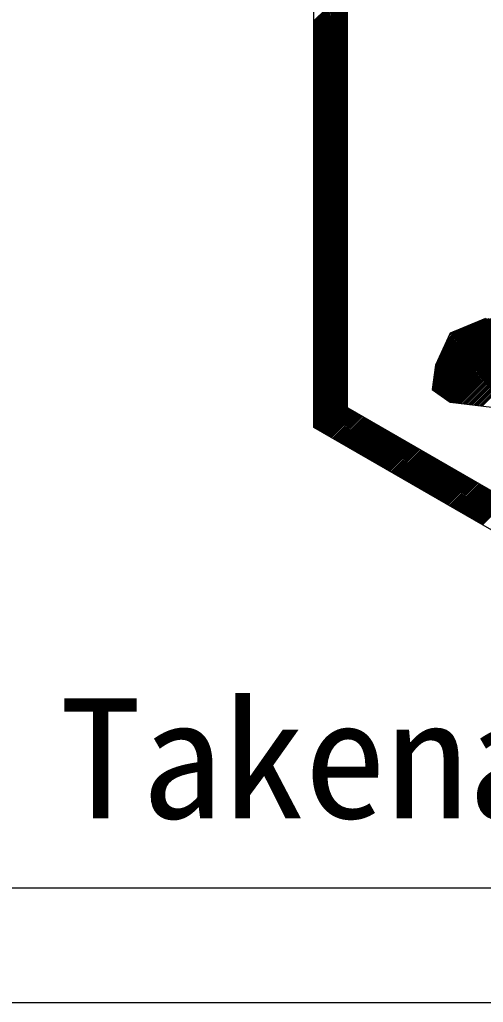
# Model space of a CAD drawing. Units: millimetres at full size. Extents: x -22551 to 92397, y -19340 to 14894.
# Drawn here: x 76727 to 77067, y -19340 to -18619 of the extents above; entities that cross this region are included whole.
import ezdxf
from ezdxf.enums import TextEntityAlignment as Align

# ---------------------------------------------------------------- set-up
doc = ezdxf.new("R2010")
doc.units = ezdxf.units.MM
doc.header["$LTSCALE"] = 70
doc.layers.add('8-0_9-1', color=7, linetype='Continuous', lineweight=15)
doc.styles.add('ＭＳ ゴシック', font='')
doc.styles.get('ＭＳ ゴシック').set_extended_font_data('MS Gothic')

msp = doc.modelspace()

# ---------------------------------------------------------------- linework, layer by layer
at = {"layer": '8-0_9-1'}
for p, q in [((76967.67, -18918.33), (76967.67, -18513.56)), ((76942.97, -18619.91), (76967.67, -18595.22)), ((76942.97, -18621.08), (76967.67, -18596.38)), ((76942.97, -18622.24), (76967.67, -18597.55)), ((76942.97, -18623.41), (76967.67, -18598.71)), ((76942.97, -18624.57), (76967.67, -18599.87)), ((76942.97, -18625.73), (76967.67, -18601.04)), ((76942.97, -18626.9), (76967.67, -18602.2)), ((76942.97, -18628.06), (76967.67, -18603.37)), ((76942.97, -18629.23), (76967.67, -18604.53)), ((76942.97, -18630.39), (76967.67, -18605.7)), ((76942.97, -18631.56), (76967.67, -18606.86)), ((76942.97, -18632.72), (76967.67, -18608.02)), ((76942.97, -18633.88), (76967.67, -18609.19)), ((76942.97, -18635.05), (76967.67, -18610.35)), ((76942.97, -18636.21), (76967.67, -18611.52)), ((76942.97, -18637.38), (76967.67, -18612.68)), ((76942.97, -18638.54), (76967.67, -18613.84)), ((76942.97, -18639.71), (76967.67, -18615.01)), ((76942.97, -18640.87), (76967.67, -18616.17)), ((76942.97, -18642.03), (76967.67, -18617.34)), ((76942.97, -18643.2), (76967.67, -18618.5)), ((76942.97, -18644.36), (76967.67, -18619.67)), ((76942.97, -18645.53), (76967.67, -18620.83)), ((76942.97, -18646.69), (76967.67, -18621.99)), ((76942.97, -18647.85), (76967.67, -18623.16)), ((76942.97, -18649.02), (76967.67, -18624.32)), ((76942.97, -18650.18), (76967.67, -18625.49)), ((76942.97, -18651.35), (76967.67, -18626.65)), ((76942.97, -18652.51), (76967.67, -18627.82)), ((76942.97, -18653.68), (76967.67, -18628.98)), ((76942.97, -18654.84), (76967.67, -18630.14)), ((76942.97, -18656), (76967.67, -18631.31)), ((76942.97, -18657.17), (76967.67, -18632.47)), ((76942.97, -18658.33), (76967.67, -18633.64)), ((76942.97, -18659.5), (76967.67, -18634.8)), ((76942.97, -18660.66), (76967.67, -18635.96)), ((76942.97, -18661.82), (76967.67, -18637.13)), ((76942.97, -18662.99), (76967.67, -18638.29)), ((76942.97, -18664.15), (76967.67, -18639.46)), ((76942.97, -18665.32), (76967.67, -18640.62)), ((76942.97, -18666.48), (76967.67, -18641.79)), ((76942.97, -18667.65), (76967.67, -18642.95)), ((76942.97, -18668.81), (76967.67, -18644.11)), ((76942.97, -18669.97), (76967.67, -18645.28)), ((76942.97, -18671.14), (76967.67, -18646.44)), ((76942.97, -18672.3), (76967.67, -18647.61)), ((76942.97, -18673.47), (76967.67, -18648.77)), ((76942.97, -18674.63), (76967.67, -18649.93)), ((76942.97, -18675.79), (76967.67, -18651.1)), ((76942.97, -18676.96), (76967.67, -18652.26)), ((76942.97, -18678.12), (76967.67, -18653.43)), ((76942.97, -18679.29), (76967.67, -18654.59)), ((76942.97, -18680.45), (76967.67, -18655.76)), ((76942.97, -18681.62), (76967.67, -18656.92)), ((76942.97, -18682.78), (76967.67, -18658.08)), ((76942.97, -18683.94), (76967.67, -18659.25)), ((76942.97, -18685.11), (76967.67, -18660.41)), ((76942.97, -18686.27), (76967.67, -18661.58)), ((76942.97, -18687.44), (76967.67, -18662.74)), ((76942.97, -18688.6), (76967.67, -18663.9)), ((76942.97, -18689.76), (76967.67, -18665.07)), ((76942.97, -18690.93), (76967.67, -18666.23)), ((76942.97, -18692.09), (76967.67, -18667.4)), ((76942.97, -18693.26), (76967.67, -18668.56)), ((76942.97, -18694.42), (76967.67, -18669.73)), ((76942.97, -18695.59), (76967.67, -18670.89)), ((76942.97, -18696.75), (76967.67, -18672.05)), ((76942.97, -18697.91), (76967.67, -18673.22)), ((76942.97, -18699.08), (76967.67, -18674.38)), ((76942.97, -18700.24), (76967.67, -18675.55)), ((76942.97, -18701.41), (76967.67, -18676.71)), ((76942.97, -18702.57), (76967.67, -18677.87)), ((76942.97, -18703.74), (76967.67, -18679.04)), ((76942.97, -18704.9), (76967.67, -18680.2)), ((76942.97, -18706.06), (76967.67, -18681.37)), ((76942.97, -18707.23), (76967.67, -18682.53)), ((76942.97, -18708.39), (76967.67, -18683.7)), ((76942.97, -18709.56), (76967.67, -18684.86)), ((76942.97, -18710.72), (76967.67, -18686.02)), ((76942.97, -18711.88), (76967.67, -18687.19)), ((76942.97, -18713.05), (76967.67, -18688.35)), ((76942.97, -18714.21), (76967.67, -18689.52)), ((76942.97, -18715.38), (76967.67, -18690.68)), ((76942.97, -18716.54), (76967.67, -18691.85)), ((76942.97, -18717.71), (76967.67, -18693.01)), ((76942.97, -18718.87), (76967.67, -18694.17)), ((76942.97, -18720.03), (76967.67, -18695.34)), ((76942.97, -18721.2), (76967.67, -18696.5)), ((76942.97, -18722.36), (76967.67, -18697.67)), ((76942.97, -18723.53), (76967.67, -18698.83)), ((76942.97, -18724.69), (76967.67, -18699.99)), ((76942.97, -18725.85), (76967.67, -18701.16)), ((76942.97, -18727.02), (76967.67, -18702.32)), ((76942.97, -18728.18), (76967.67, -18703.49)), ((76942.97, -18729.35), (76967.67, -18704.65)), ((76942.97, -18730.51), (76967.67, -18705.81)), ((76942.97, -18731.68), (76967.67, -18706.98)), ((76942.97, -18732.84), (76967.67, -18708.14)), ((76942.97, -18734), (76967.67, -18709.31)), ((76942.97, -18735.17), (76967.67, -18710.47)), ((76942.97, -18736.33), (76967.67, -18711.64)), ((76942.97, -18737.5), (76967.67, -18712.8)), ((76942.97, -18738.66), (76967.67, -18713.96)), ((76942.97, -18739.82), (76967.67, -18715.13)), ((76942.97, -18740.99), (76967.67, -18716.29)), ((76942.97, -18742.15), (76967.67, -18717.46)), ((76942.97, -18743.32), (76967.67, -18718.62)), ((76942.97, -18744.48), (76967.67, -18719.79)), ((76942.97, -18745.65), (76967.67, -18720.95)), ((76942.97, -18746.81), (76967.67, -18722.11)), ((76942.97, -18747.97), (76967.67, -18723.28)), ((76942.97, -18749.14), (76967.67, -18724.44)), ((76942.97, -18750.3), (76967.67, -18725.61)), ((76942.97, -18751.47), (76967.67, -18726.77)), ((76942.97, -18752.63), (76967.67, -18727.93)), ((76942.97, -18753.79), (76967.67, -18729.1)), ((76942.97, -18754.96), (76967.67, -18730.26)), ((76942.97, -18756.12), (76967.67, -18731.43)), ((76942.97, -18757.29), (76967.67, -18732.59)), ((76942.97, -18758.45), (76967.67, -18733.76)), ((76942.97, -18759.62), (76967.67, -18734.92)), ((76942.97, -18760.78), (76967.67, -18736.08)), ((76942.97, -18761.94), (76967.67, -18737.25)), ((76942.97, -18763.11), (76967.67, -18738.41)), ((76942.97, -18764.27), (76967.67, -18739.58)), ((76942.97, -18765.44), (76967.67, -18740.74)), ((76942.97, -18766.6), (76967.67, -18741.9)), ((76942.97, -18767.77), (76967.67, -18743.07)), ((76942.97, -18768.93), (76967.67, -18744.23)), ((76942.97, -18770.09), (76967.67, -18745.4)), ((76942.97, -18771.26), (76967.67, -18746.56)), ((76942.97, -18772.42), (76967.67, -18747.73)), ((76942.97, -18773.59), (76967.67, -18748.89)), ((76942.97, -18774.75), (76967.67, -18750.05)), ((76942.97, -18775.91), (76967.67, -18751.22)), ((76942.97, -18777.08), (76967.67, -18752.38)), ((76942.97, -18778.24), (76967.67, -18753.55)), ((76942.97, -18779.41), (76967.67, -18754.71)), ((76942.97, -18780.57), (76967.67, -18755.88)), ((76942.97, -18781.73), (76967.67, -18757.04)), ((76942.97, -18782.9), (76967.67, -18758.2)), ((76942.97, -18784.06), (76967.67, -18759.37)), ((76942.97, -18785.23), (76967.67, -18760.53)), ((76942.97, -18786.39), (76967.67, -18761.7)), ((76942.97, -18787.56), (76967.67, -18762.86)), ((76942.97, -18788.72), (76967.67, -18764.02)), ((76942.97, -18789.88), (76967.67, -18765.19)), ((76942.97, -18791.05), (76967.67, -18766.35)), ((76942.97, -18792.21), (76967.67, -18767.52)), ((76942.97, -18793.38), (76967.67, -18768.68)), ((76942.97, -18794.54), (76967.67, -18769.84)), ((76942.97, -18795.71), (76967.67, -18771.01)), ((76942.97, -18796.87), (76967.67, -18772.17)), ((76942.97, -18798.03), (76967.67, -18773.34)), ((76942.97, -18799.2), (76967.67, -18774.5)), ((76942.97, -18800.36), (76967.67, -18775.67)), ((76942.97, -18801.53), (76967.67, -18776.83)), ((76942.97, -18802.69), (76967.67, -18777.99)), ((76942.97, -18803.85), (76967.67, -18779.16)), ((76942.97, -18805.02), (76967.67, -18780.32)), ((76942.97, -18806.18), (76967.67, -18781.49)), ((76942.97, -18807.35), (76967.67, -18782.65)), ((76942.97, -18808.51), (76967.67, -18783.82)), ((76942.97, -18809.68), (76967.67, -18784.98)), ((76942.97, -18810.84), (76967.67, -18786.14)), ((76942.97, -18812), (76967.67, -18787.31)), ((76942.97, -18813.17), (76967.67, -18788.47)), ((76942.97, -18814.33), (76967.67, -18789.64)), ((76942.97, -18815.5), (76967.67, -18790.8)), ((76942.97, -18816.66), (76967.67, -18791.96)), ((76942.97, -18817.82), (76967.67, -18793.13)), ((76942.97, -18818.99), (76967.67, -18794.29)), ((76942.97, -18820.15), (76967.67, -18795.46)), ((76942.97, -18821.32), (76967.67, -18796.62)), ((76942.97, -18822.48), (76967.67, -18797.79)), ((76942.97, -18823.65), (76967.67, -18798.95)), ((76942.97, -18824.81), (76967.67, -18800.11)), ((76942.97, -18825.97), (76967.67, -18801.28)), ((76942.97, -18827.14), (76967.67, -18802.44)), ((76942.97, -18828.3), (76967.67, -18803.61)), ((76942.97, -18829.47), (76967.67, -18804.77)), ((76942.97, -18830.63), (76967.67, -18805.94)), ((76942.97, -18831.8), (76967.67, -18807.1)), ((76942.97, -18832.96), (76967.67, -18808.26)), ((76942.97, -18834.12), (76967.67, -18809.43)), ((76942.97, -18835.29), (76967.67, -18810.59)), ((76942.97, -18836.45), (76967.67, -18811.76)), ((76942.97, -18837.62), (76967.67, -18812.92)), ((76942.97, -18838.78), (76967.67, -18814.08)), ((76942.97, -18839.94), (76967.67, -18815.25)), ((76942.97, -18841.11), (76967.67, -18816.41)), ((76942.97, -18842.27), (76967.67, -18817.58)), ((76942.97, -18843.44), (76967.67, -18818.74)), ((76942.97, -18844.6), (76967.67, -18819.9)), ((76942.97, -18845.76), (76967.67, -18821.07)), ((76942.97, -18846.93), (76967.67, -18822.23)), ((76942.97, -18848.09), (76967.67, -18823.4)), ((76942.97, -18849.26), (76967.67, -18824.56)), ((76942.97, -18850.42), (76967.67, -18825.73)), ((76942.97, -18851.59), (76967.67, -18826.89)), ((76942.97, -18852.75), (76967.67, -18828.05)), ((76942.97, -18853.91), (76967.67, -18829.22)), ((76942.97, -18855.08), (76967.67, -18830.38)), ((76942.97, -18856.24), (76967.67, -18831.55)), ((76942.97, -18857.41), (76967.67, -18832.71)), ((76942.97, -18858.57), (76967.67, -18833.88)), ((76942.97, -18859.74), (76967.67, -18835.04)), ((76942.97, -18860.9), (76967.67, -18836.2)), ((76942.97, -18862.06), (76967.67, -18837.37)), ((77030.52, -18890.93), (77083.49, -18837.97)), ((77031.19, -18891.42), (77084.69, -18837.93)), ((77031.87, -18891.91), (77085.89, -18837.89)), ((77032.54, -18892.4), (77087.1, -18837.85)), ((77033.22, -18892.89), (77088.3, -18837.81)), ((77033.89, -18893.38), (77089.5, -18837.77)), ((77034.56, -18893.87), (77090.7, -18837.73)), ((77035.24, -18894.37), (77091.91, -18837.69)), ((77035.91, -18894.86), (77093.11, -18837.66)), ((77036.59, -18895.35), (77094.31, -18837.62)), ((77037.26, -18895.84), (77095.52, -18837.58)), ((77037.93, -18896.33), (77096.72, -18837.54)), ((77038.61, -18896.82), (77097.92, -18837.5)), ((77039.28, -18897.31), (77099.13, -18837.46)), ((77039.96, -18897.8), (77100.33, -18837.42)), ((77040.63, -18898.29), (77101.53, -18837.38)), ((77041.3, -18898.78), (77102.73, -18837.35)), ((77041.98, -18899.27), (77103.94, -18837.31)), ((77042.65, -18899.76), (77105.14, -18837.27)), ((77043.57, -18900), (77106.42, -18837.16)), ((77044.61, -18900.12), (77107.73, -18837.01)), ((77045.66, -18900.24), (77109.05, -18836.86)), ((77046.7, -18900.37), (77110.36, -18836.71)), ((77047.74, -18900.49), (77111.67, -18836.55)), ((77048.79, -18900.61), (77112.99, -18836.4)), ((77049.83, -18900.73), (77114.3, -18836.25)), ((77050.87, -18900.85), (77115.62, -18836.1)), ((77051.92, -18900.97), (77116.93, -18835.95)), ((77052.96, -18901.09), (77118.25, -18835.8)), ((77054.01, -18901.21), (77119.56, -18835.65)), ((77055.05, -18901.33), (77120.87, -18835.5)), ((77056.09, -18901.45), (77122.19, -18835.35)), ((77057.14, -18901.57), (77123.5, -18835.2)), ((77058.18, -18901.69), (77124.82, -18835.05)), ((77059.22, -18901.81), (77126.13, -18834.9)), ((77060.27, -18901.93), (77127.45, -18834.75)), ((77061.31, -18902.05), (77128.76, -18834.6)), ((77062.36, -18902.17), (77130.08, -18834.45)), ((77063.4, -18902.29), (77131.39, -18834.3)), ((77064.44, -18902.41), (77132.7, -18834.15)), ((77065.49, -18902.53), (77134.02, -18834)), ((77066.53, -18902.65), (77135.33, -18833.85)), ((76942.97, -18863.23), (76967.67, -18838.53)), ((76942.97, -18864.39), (76967.67, -18839.7)), ((76942.97, -18865.56), (76967.67, -18840.86)), ((76942.97, -18866.72), (76967.67, -18842.02)), ((76942.97, -18867.88), (76967.67, -18843.19)), ((76942.97, -18869.05), (76967.67, -18844.35)), ((77029.88, -18890.4), (77082.28, -18838.01)), ((77030.06, -18889.06), (77081.08, -18838.04)), ((77030.24, -18887.72), (77079.88, -18838.08)), ((77030.42, -18886.38), (77078.67, -18838.12)), ((77030.6, -18885.03), (77077.47, -18838.16)), ((77030.78, -18883.69), (77076.27, -18838.2)), ((77030.96, -18882.35), (77075.07, -18838.24)), ((77031.14, -18881), (77073.86, -18838.28)), ((77031.32, -18879.66), (77072.66, -18838.32)), ((77031.5, -18878.32), (77071.46, -18838.35)), ((77031.67, -18876.97), (77070.25, -18838.39)), ((77031.85, -18875.63), (77069.05, -18838.43)), ((77032.03, -18874.29), (77067.18, -18839.14)), ((77032.21, -18872.94), (77065.21, -18839.95)), ((77033.04, -18870.95), (77063.24, -18840.75)), ((77033.99, -18868.83), (77061.27, -18841.56)), ((77034.95, -18866.72), (77059.3, -18842.36)), ((77035.9, -18864.6), (77057.33, -18843.17)), ((77036.85, -18862.48), (77055.36, -18843.98)), ((77037.8, -18860.37), (77053.39, -18844.78)), ((76942.97, -18870.21), (76967.67, -18845.52)), ((76942.97, -18871.38), (76967.67, -18846.68)), ((76942.97, -18872.54), (76967.67, -18847.85)), ((76942.97, -18873.71), (76967.67, -18849.01)), ((76942.97, -18874.87), (76967.67, -18850.17)), ((76942.97, -18876.03), (76967.67, -18851.34)), ((77038.76, -18858.25), (77051.42, -18845.59)), ((77039.71, -18856.13), (77049.45, -18846.39)), ((77040.66, -18854.02), (77047.48, -18847.2)), ((77041.61, -18851.9), (77045.51, -18848.01)), ((77042.57, -18849.78), (77043.54, -18848.81)), ((76942.97, -18877.2), (76967.67, -18852.5)), ((76942.97, -18878.36), (76967.67, -18853.67)), ((76942.97, -18879.53), (76967.67, -18854.83)), ((76942.97, -18880.69), (76967.67, -18855.99)), ((76942.97, -18881.85), (76967.67, -18857.16)), ((76942.97, -18883.02), (76967.67, -18858.32)), ((76942.97, -18884.18), (76967.67, -18859.49)), ((76942.97, -18885.35), (76967.67, -18860.65)), ((76942.97, -18886.51), (76967.67, -18861.82)), ((76942.97, -18887.68), (76967.67, -18862.98)), ((76942.97, -18888.84), (76967.67, -18864.14)), ((76942.97, -18890), (76967.67, -18865.31)), ((76942.97, -18891.17), (76967.67, -18866.47)), ((76942.97, -18892.33), (76967.67, -18867.64)), ((76942.97, -18893.5), (76967.67, -18868.8)), ((76942.97, -18894.66), (76967.67, -18869.97)), ((76942.97, -18895.82), (76967.67, -18871.13)), ((76942.97, -18896.99), (76967.67, -18872.29)), ((76942.97, -18898.15), (76967.67, -18873.46)), ((76942.97, -18899.32), (76967.67, -18874.62)), ((76942.97, -18900.48), (76967.67, -18875.79)), ((76942.97, -18901.65), (76967.67, -18876.95)), ((76942.97, -18902.81), (76967.67, -18878.11)), ((76942.97, -18903.97), (76967.67, -18879.28)), ((76942.97, -18905.14), (76967.67, -18880.44)), ((76942.97, -18906.3), (76967.67, -18881.61)), ((76942.97, -18907.47), (76967.67, -18882.77)), ((76942.97, -18908.63), (76967.67, -18883.93)), ((76942.97, -18909.79), (76967.67, -18885.1)), ((76942.97, -18910.96), (76967.67, -18886.26)), ((76942.97, -18912.12), (76967.67, -18887.43)), ((76942.97, -18913.29), (76967.67, -18888.59)), ((76942.97, -18914.45), (76967.67, -18889.76)), ((76942.97, -18915.62), (76967.67, -18890.92)), ((76942.97, -18916.78), (76967.67, -18892.08)), ((76942.97, -18917.94), (76967.67, -18893.25)), ((76943.47, -18918.61), (76967.67, -18894.41)), ((76944.21, -18919.04), (76967.67, -18895.58)), ((76944.94, -18919.46), (76967.67, -18896.74)), ((76945.68, -18919.89), (76967.67, -18897.91)), ((76946.42, -18920.32), (76967.67, -18899.07)), ((76947.16, -18920.74), (76967.67, -18900.23)), ((76947.9, -18921.17), (76967.67, -18901.4)), ((76948.63, -18921.6), (76967.67, -18902.56)), ((77307.63, -19100.34), (76955.32, -18896.94)), ((76949.37, -18922.02), (76967.67, -18903.73)), ((76950.11, -18922.45), (76968.19, -18904.37)), ((76950.85, -18922.87), (76968.93, -18904.79)), ((76951.59, -18923.3), (76969.66, -18905.22)), ((76952.32, -18923.73), (76970.4, -18905.65)), ((76953.06, -18924.15), (76971.14, -18906.07)), ((76953.8, -18924.58), (76971.88, -18906.5)), ((76954.54, -18925), (76972.62, -18906.93)), ((76955.28, -18925.43), (76973.35, -18907.35)), ((76956.01, -18925.86), (76974.09, -18907.78)), ((76956.75, -18926.28), (76974.83, -18908.2)), ((76957.49, -18926.71), (76975.57, -18908.63)), ((76958.23, -18927.13), (76976.31, -18909.06)), ((76958.97, -18927.56), (76977.05, -18909.48)), ((76959.7, -18927.99), (76977.78, -18909.91)), ((76960.44, -18928.41), (76978.52, -18910.33)), ((76961.18, -18928.84), (76979.26, -18910.76)), ((76961.92, -18929.27), (76980, -18911.19)), ((76962.66, -18929.69), (76980.74, -18911.61)), ((76963.39, -18930.12), (76981.47, -18912.04)), ((76964.13, -18930.54), (76982.21, -18912.46)), ((76964.87, -18930.97), (76982.95, -18912.89)), ((76965.61, -18931.4), (76983.69, -18913.32)), ((76966.35, -18931.82), (76984.43, -18913.74)), ((76967.09, -18932.25), (76985.16, -18914.17)), ((76967.82, -18932.67), (76985.9, -18914.6)), ((76968.56, -18933.1), (76986.64, -18915.02)), ((76969.3, -18933.53), (76987.38, -18915.45)), ((76970.04, -18933.95), (76988.12, -18915.87)), ((76970.78, -18934.38), (76988.85, -18916.3)), ((76971.51, -18934.8), (76989.59, -18916.73)), ((76972.25, -18935.23), (76990.33, -18917.15)), ((76972.99, -18935.66), (76991.07, -18917.58)), ((76973.73, -18936.08), (76991.81, -18918)), ((76974.47, -18936.51), (76992.54, -18918.43)), ((76975.2, -18936.94), (76993.28, -18918.86)), ((76975.94, -18937.36), (76994.02, -18919.28)), ((76976.68, -18937.79), (76994.76, -18919.71)), ((76977.42, -18938.21), (76995.5, -18920.13)), ((76978.16, -18938.64), (76996.23, -18920.56)), ((76978.89, -18939.07), (76996.97, -18920.99)), ((76979.63, -18939.49), (76997.71, -18921.41)), ((76980.37, -18939.92), (76998.45, -18921.84)), ((76981.11, -18940.34), (76999.19, -18922.27)), ((76981.85, -18940.77), (76999.93, -18922.69)), ((76982.58, -18941.2), (77000.66, -18923.12)), ((76983.32, -18941.62), (77001.4, -18923.54)), ((76984.06, -18942.05), (77002.14, -18923.97)), ((76984.8, -18942.48), (77002.88, -18924.4)), ((76985.54, -18942.9), (77003.62, -18924.82)), ((76986.27, -18943.33), (77004.35, -18925.25)), ((76987.01, -18943.75), (77005.09, -18925.67)), ((76987.75, -18944.18), (77005.83, -18926.1)), ((76988.49, -18944.61), (77006.57, -18926.53)), ((76989.23, -18945.03), (77007.31, -18926.95)), ((76989.97, -18945.46), (77008.04, -18927.38)), ((76990.7, -18945.88), (77008.78, -18927.81)), ((76991.44, -18946.31), (77009.52, -18928.23)), ((76992.18, -18946.74), (77010.26, -18928.66)), ((76992.92, -18947.16), (77011, -18929.08)), ((76993.66, -18947.59), (77011.73, -18929.51)), ((76994.39, -18948.01), (77012.47, -18929.94)), ((76995.13, -18948.44), (77013.21, -18930.36)), ((76995.87, -18948.87), (77013.95, -18930.79)), ((76996.61, -18949.29), (77014.69, -18931.21)), ((76997.35, -18949.72), (77015.42, -18931.64)), ((76998.08, -18950.15), (77016.16, -18932.07)), ((76998.82, -18950.57), (77016.9, -18932.49)), ((76999.56, -18951), (77017.64, -18932.92)), ((77000.3, -18951.42), (77018.38, -18933.34)), ((77001.04, -18951.85), (77019.11, -18933.77)), ((77001.77, -18952.28), (77019.85, -18934.2)), ((77002.51, -18952.7), (77020.59, -18934.62)), ((77003.25, -18953.13), (77021.33, -18935.05)), ((77003.99, -18953.55), (77022.07, -18935.48)), ((77004.73, -18953.98), (77022.81, -18935.9)), ((77005.46, -18954.41), (77023.54, -18936.33)), ((77006.2, -18954.83), (77024.28, -18936.75)), ((77006.94, -18955.26), (77025.02, -18937.18)), ((77007.68, -18955.68), (77025.76, -18937.61)), ((77008.42, -18956.11), (77026.5, -18938.03)), ((77009.15, -18956.54), (77027.23, -18938.46)), ((77009.89, -18956.96), (77027.97, -18938.88)), ((77010.63, -18957.39), (77028.71, -18939.31)), ((77011.37, -18957.82), (77029.45, -18939.74)), ((77012.11, -18958.24), (77030.19, -18940.16)), ((77012.85, -18958.67), (77030.92, -18940.59)), ((77013.58, -18959.09), (77031.66, -18941.01)), ((77014.32, -18959.52), (77032.4, -18941.44)), ((77015.06, -18959.95), (77033.14, -18941.87)), ((77015.8, -18960.37), (77033.88, -18942.29)), ((77016.54, -18960.8), (77034.61, -18942.72)), ((77017.27, -18961.22), (77035.35, -18943.15)), ((77018.01, -18961.65), (77036.09, -18943.57)), ((77018.75, -18962.08), (77036.83, -18944)), ((77019.49, -18962.5), (77037.57, -18944.42)), ((77020.23, -18962.93), (77038.3, -18944.85)), ((77020.96, -18963.35), (77039.04, -18945.28)), ((77021.7, -18963.78), (77039.78, -18945.7)), ((77022.44, -18964.21), (77040.52, -18946.13)), ((77023.18, -18964.63), (77041.26, -18946.55)), ((77023.92, -18965.06), (77041.99, -18946.98)), ((77024.65, -18965.49), (77042.73, -18947.41)), ((77025.39, -18965.91), (77043.47, -18947.83)), ((77026.13, -18966.34), (77044.21, -18948.26)), ((77026.87, -18966.76), (77044.95, -18948.68)), ((77027.61, -18967.19), (77045.69, -18949.11)), ((77028.34, -18967.62), (77046.42, -18949.54)), ((77029.08, -18968.04), (77047.16, -18949.96)), ((77029.82, -18968.47), (77047.9, -18950.39)), ((77030.56, -18968.89), (77048.64, -18950.82)), ((77031.3, -18969.32), (77049.38, -18951.24)), ((77032.03, -18969.75), (77050.11, -18951.67)), ((77032.77, -18970.17), (77050.85, -18952.09)), ((77033.51, -18970.6), (77051.59, -18952.52)), ((77034.25, -18971.03), (77052.33, -18952.95)), ((77034.99, -18971.45), (77053.07, -18953.37)), ((77035.72, -18971.88), (77053.8, -18953.8)), ((77036.46, -18972.3), (77054.54, -18954.22)), ((77037.2, -18972.73), (77055.28, -18954.65)), ((77037.94, -18973.16), (77056.02, -18955.08)), ((77038.68, -18973.58), (77056.76, -18955.5)), ((77039.42, -18974.01), (77057.49, -18955.93)), ((77040.15, -18974.43), (77058.23, -18956.36)), ((77040.89, -18974.86), (77058.97, -18956.78)), ((77041.63, -18975.29), (77059.71, -18957.21)), ((77042.37, -18975.71), (77060.45, -18957.63)), ((77043.11, -18976.14), (77061.18, -18958.06)), ((77043.84, -18976.56), (77061.92, -18958.49)), ((77044.58, -18976.99), (77062.66, -18958.91)), ((77045.32, -18977.42), (77063.4, -18959.34)), ((77046.06, -18977.84), (77064.14, -18959.76)), ((77046.8, -18978.27), (77064.87, -18960.19)), ((77047.53, -18978.7), (77065.61, -18960.62)), ((77048.27, -18979.12), (77066.35, -18961.04)), ((77049.01, -18979.55), (77067.09, -18961.47)), ((77049.75, -18979.97), (77067.83, -18961.89)), ((77050.49, -18980.4), (77068.56, -18962.32)), ((77051.22, -18980.83), (77069.3, -18962.75)), ((77051.96, -18981.25), (77070.04, -18963.17)), ((77052.7, -18981.68), (77070.78, -18963.6)), ((77053.44, -18982.1), (77071.52, -18964.03)), ((77054.18, -18982.53), (77072.26, -18964.45)), ((77054.91, -18982.96), (77072.99, -18964.88)), ((77055.65, -18983.38), (77073.73, -18965.3)), ((77056.39, -18983.81), (77074.47, -18965.73)), ((77057.13, -18984.23), (77075.21, -18966.16)), ((77057.87, -18984.66), (77075.95, -18966.58)), ((77058.6, -18985.09), (77076.68, -18967.01)), ((77059.34, -18985.51), (77077.42, -18967.43)), ((77060.08, -18985.94), (77078.16, -18967.86)), ((77060.82, -18986.37), (77078.9, -18968.29)), ((77061.56, -18986.79), (77079.64, -18968.71)), ((77062.3, -18987.22), (77080.37, -18969.14)), ((77063.03, -18987.64), (77081.11, -18969.56)), ((77063.77, -18988.07), (77081.85, -18969.99)), ((77064.51, -18988.5), (77082.59, -18970.42)), ((77065.25, -18988.92), (77083.33, -18970.84)), ((77065.99, -18989.35), (77084.06, -18971.27)), ((77066.72, -18989.77), (77084.8, -18971.7)), ((44756.56, -19256.46), (92312.86, -19256.46)), ((44672.56, -19340.46), (92396.86, -19340.46))]:
    msp.add_line(p, q, dxfattribs=at)
for points in [[(77307.63, -19128.86), (76942.97, -18918.33), (76942.97, -18498.28)], [(77068.9, -18838.44), (77042.88, -18849.08), (77032.24, -18872.73), (77029.88, -18890.47), (77042.88, -18899.93), (77073.63, -18903.47)]]:
    msp.add_lwpolyline(points, dxfattribs=at)

# ---------------------------------------------------------------- texts
at = {"layer": '8-0_9-1', "style": 'ＭＳ ゴシック'}
msp.add_text('Takenaka and Company', height=87.98, dxfattribs=at).set_placement((76756.52, -19231.75), align=Align.BOTTOM_LEFT)

doc.saveas('drawing.dxf')
